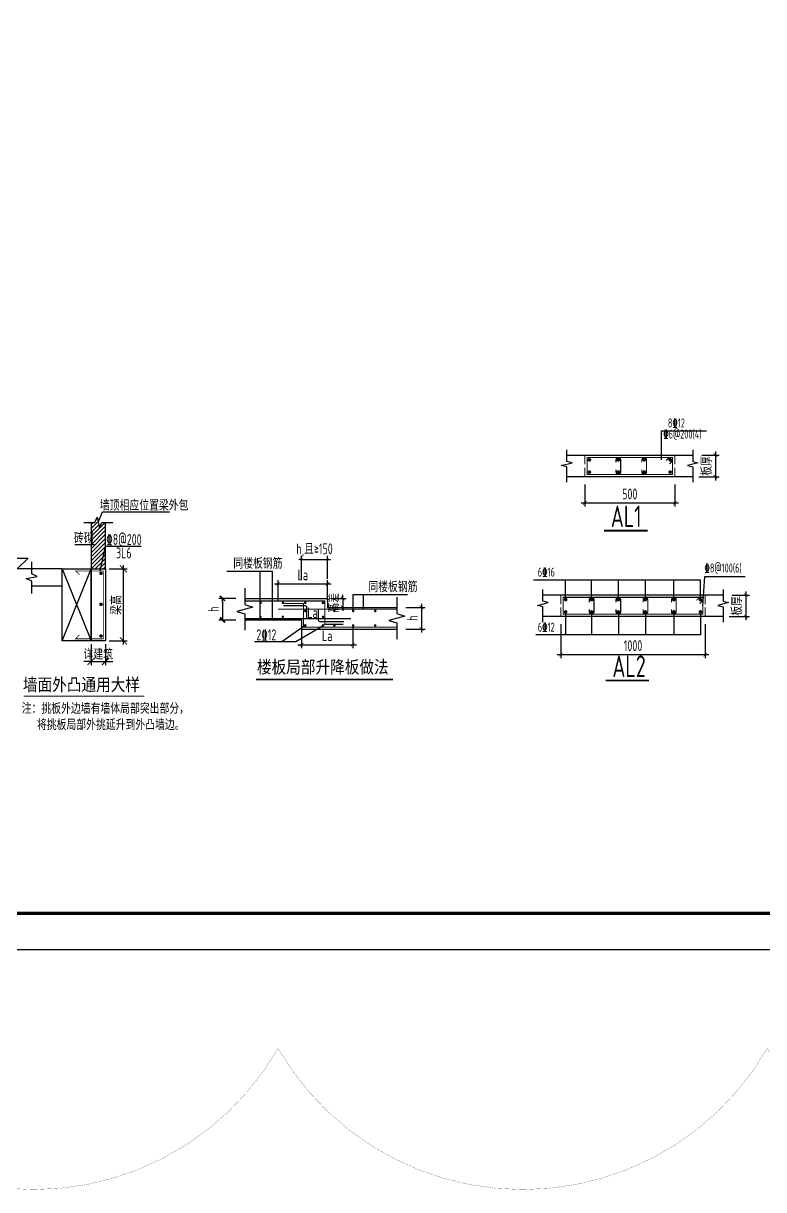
# Model space of a CAD drawing. Extents: x -461650 to 361314, y 245336 to 769729.
# Drawn here: x 17077 to 37611, y 600974 to 633338 of the extents above; entities that cross this region are included whole.
import ezdxf
from ezdxf.enums import TextEntityAlignment as Align

# ---------------------------------------------------------------- set-up
doc = ezdxf.new("R2010")
doc.units = 0
doc.header["$LTSCALE"] = 1000
doc.linetypes.add('DASH', pattern=[0.35, 0.25, -0.1])
doc.layers.get('0').update_dxf_attribs({"linetype": 'CONTINUOUS'})
doc.layers.get('DEFPOINTS').update_dxf_attribs({"linetype": 'CONTINUOUS'})
for name, color, linetype in [('-TK', 7, 'CONTINUOUS'), ('AXIS', 3, 'CONTINUOUS'), ('BEAM_DE', 7, 'CONTINUOUS'), ('NUM', 7, 'CONTINUOUS'), ('REIN', 6, 'CONTINUOUS'), ('S-DETLCW-LINE1-pdx', 7, 'CONTINUOUS'), ('S-DETLCW-TEXT', 7, 'CONTINUOUS'), ('S-DETLS-HATCH', 251, 'CONTINUOUS'), ('S-DETLS-TEXT', 7, 'CONTINUOUS'), ('S-X详图实线', 4, 'CONTINUOUS'), ('S-X详图标注', 3, 'CONTINUOUS'), ('S-X详图钢筋', 6, 'CONTINUOUS'), ('TEXT', 2, 'CONTINUOUS'), ('THIN', 7, 'CONTINUOUS'), ('大样详图_文字', 60, 'CONTINUOUS'), ('水平筋标注', 7, 'CONTINUOUS')]:
    doc.layers.add(name, color=color, linetype=linetype)
doc.layers.add('S-REIN', color=12, linetype='CONTINUOUS', lineweight=50)
doc.layers.add('S-Thin-D', color=7, linetype='DASH', lineweight=18)
doc.styles.add('BW_Rein', font='Tssdeng.shx', dxfattribs={"width": 0.7, "bigfont": 'hztxt.shx'})
doc.styles.add('hzst', font='', dxfattribs={"width": 0.7})
doc.styles.add('TSSD_DIMENSION', font='Tssdeng.shx', dxfattribs={"width": 0.7, "bigfont": 'tssdchn.shx'})
doc.styles.add('TSSD_Norm', font='Tssdeng.shx', dxfattribs={"bigfont": 'tssdchn.shx'})
doc.styles.add('TSSD_REIN', font='tssdeng.shx', dxfattribs={"width": 0.7, "height": 300, "bigfont": 'tssdchn.shx'})
doc.styles.get('hzst').set_extended_font_data('SimSun')
doc.dimstyles.new('25-100', dxfattribs={"dimscale": 100, "dimtxt": 3, "dimasz": 2, "dimexe": 1, "dimexo": 1, "dimgap": 0.5, "dimtad": 1, "dimdec": 0, "dimlfac": 0.25, "dimdsep": 46, "dimtxsty": 'TSSD_REIN', "dimblk1": 'ARCHTICK', "dimblk2": 'ARCHTICK', "dimsah": 1, "dimcen": 2.5, "dimdle": 1, "dimclrd": 256, "dimclre": 256, "dimclrt": 7, "dimadec": 0, "dimazin": 0, "dimtfac": 1, "dimtdec": 0, "dimtix": 1, "dimtmove": 2, "dimatfit": 3, "dimldrblk": 'ARCHTICK', "dimfxl": 0, "dimtolj": 1, "dimtzin": 0, "dimlwd": -1, "dimlwe": -1, "dimarcsym": 0})
doc.dimstyles.new('TSSD_100_100$0', dxfattribs={"dimtxt": 300, "dimasz": 80, "dimexe": 100, "dimexo": 250, "dimgap": 100, "dimtad": 1, "dimdec": 0, "dimzin": 0, "dimdsep": 46, "dimtxsty": 'TSSD_DIMENSION', "dimblk": 'ARCHTICK', "dimcen": 0, "dimdle": 100, "dimclrd": 3, "dimclre": 3, "dimclrt": 7, "dimadec": 0, "dimazin": 0, "dimtfac": 1, "dimtdec": 0, "dimtix": 1, "dimtmove": 2, "dimatfit": 3, "dimldrblk": 'ARCHTICK', "dimfxl": 0, "dimtolj": 1, "dimtzin": 0, "dimarcsym": 0})
doc.dimstyles.new('TSSD_20_100', dxfattribs={"dimtxt": 300, "dimasz": 100, "dimexe": 100, "dimexo": 250, "dimgap": 100, "dimtad": 1, "dimdec": 0, "dimlfac": 0.2, "dimzin": 0, "dimdsep": 46, "dimtxsty": 'TSSD_DIMENSION', "dimblk": 'ARCHTICK', "dimcen": 0, "dimdle": 100, "dimclrt": 7, "dimadec": 0, "dimazin": 0, "dimtfac": 1, "dimtdec": 0, "dimtix": 1, "dimtmove": 2, "dimatfit": 3, "dimldrblk": 'ARCHTICK', "dimfxl": 0, "dimtolj": 1, "dimtzin": 0, "dimarcsym": 0})
doc.dimstyles.new('TSSD_25_100', dxfattribs={"dimtxt": 300, "dimasz": 100, "dimexe": 100, "dimexo": 250, "dimgap": 100, "dimtad": 1, "dimdec": 0, "dimlfac": 0.25, "dimzin": 0, "dimdsep": 46, "dimtxsty": 'TSSD_DIMENSION', "dimblk": 'ARCHTICK', "dimcen": 0, "dimdle": 100, "dimclrt": 7, "dimadec": 0, "dimazin": 0, "dimtfac": 1, "dimtdec": 0, "dimtix": 1, "dimtmove": 2, "dimatfit": 3, "dimldrblk": 'ARCHTICK', "dimfxl": 0, "dimtolj": 1, "dimtzin": 0, "dimarcsym": 0})

# ---------------------------------------------------------------- blocks, each defined once
blk = doc.blocks.new('_ArchTick')
at = {"color": 0, "linetype": 'ByBlock', "const_width": 0.15}
blk.add_lwpolyline([(-0.5, -0.5), (0.5, 0.5)], dxfattribs=at)
blk = doc.blocks.new('*D102')
at = {"layer": 'DEFPOINTS', "color": 0}
for p in [(15039, 226788), (15039, 226538), (15580, 226538)]:
    blk.add_point(p, dxfattribs=at)
at = {"layer": 'S-X详图标注', "color": 0, "lineweight": -2}
for p, q in [((15580, 226788), (15580, 226888)), ((15289, 226788), (15680, 226788)), ((15580, 226788), (15580, 226538)), ((15289, 226538), (15680, 226538)), ((15580, 226538), (15580, 226438))]:
    blk.add_line(p, q, dxfattribs=at)
at = {"layer": 'S-X详图标注', "color": 0, "lineweight": -2, "xscale": 100, "yscale": 100, "zscale": 100}
for p, rotation in [((15580, 226788), 270), ((15580, 226538), 90)]:
    blk.add_blockref('_ArchTick', p, dxfattribs=dict(at, rotation=rotation))
at = {"layer": 'S-X详图标注', "color": 7, "insert": (15330, 226663), "char_height": 300, "attachment_point": 5, "rotation": 90, "style": 'TSSD_DIMENSION'}
blk.add_mtext('\\A1;高差', dxfattribs=at)
blk = doc.blocks.new('ArchTick')
at = {"color": 0, "linetype": 'ByBlock', "lineweight": -2, "const_width": 0.075}
blk.add_lwpolyline([(-0.25, -0.25), (0.25, 0.25)], dxfattribs=at)
blk = doc.blocks.new('_tsdbk')
blk.add_line((-1, 0), (0, 0))
at = {"const_width": 0.5}
blk.add_lwpolyline([(-0.7, -0.7), (0.7, 0.7)], dxfattribs=at)
blk = doc.blocks.new('*D103')
at = {"layer": 'DEFPOINTS', "color": 0}
for p in [(12868, 226788), (12244, 226188), (12868, 226188)]:
    blk.add_point(p, dxfattribs=at)
at = {"layer": 'S-X详图标注', "color": 0, "lineweight": -2}
for p, q in [((12618, 226788), (12144, 226788)), ((12244, 226688), (12244, 226288)), ((12618, 226188), (12144, 226188))]:
    blk.add_line(p, q, dxfattribs=at)
at = {"layer": 'S-X详图标注', "color": 0, "lineweight": -2, "xscale": 100, "yscale": 100, "zscale": 100}
for p, rotation in [((12244, 226788), 90), ((12244, 226188), 270)]:
    blk.add_blockref('_tsdbk', p, dxfattribs=dict(at, rotation=rotation))
at = {"layer": 'S-X详图标注', "color": 7, "insert": (11994, 226488), "char_height": 300, "attachment_point": 5, "rotation": 90, "style": 'TSSD_DIMENSION'}
blk.add_mtext('\\A1;h', dxfattribs=at)
blk = doc.blocks.new('*D104')
at = {"layer": 'DEFPOINTS', "color": 0}
for p in [(17083, 226538), (17083, 225938), (17763, 225938)]:
    blk.add_point(p, dxfattribs=at)
at = {"layer": 'S-X详图标注', "color": 0, "lineweight": -2}
for p, q in [((17763, 226638), (17763, 225838)), ((17333, 226538), (17863, 226538)), ((17333, 225938), (17863, 225938))]:
    blk.add_line(p, q, dxfattribs=at)
at = {"layer": 'S-X详图标注', "color": 0, "lineweight": -2, "xscale": 100, "yscale": 100, "zscale": 100}
for p, rotation in [((17763, 226538), 90), ((17763, 225938), 270)]:
    blk.add_blockref('_ArchTick', p, dxfattribs=dict(at, rotation=rotation))
at = {"layer": 'S-X详图标注', "color": 7, "insert": (17513, 226238), "char_height": 300, "attachment_point": 5, "rotation": 90, "style": 'TSSD_DIMENSION'}
blk.add_mtext('\\A1;h', dxfattribs=at)
blk = doc.blocks.new('*D105')
at = {"layer": 'DEFPOINTS', "color": 0}
for p in [(15159, 227867), (14439, 227080), (15159, 227080)]:
    blk.add_point(p, dxfattribs=at)
at = {"layer": 'S-X详图标注', "color": 3, "lineweight": -2}
for p, q in [((14439, 227867), (14359, 227867)), ((14439, 227330), (14439, 227967)), ((14439, 227867), (15159, 227867)), ((15159, 227330), (15159, 227967)), ((15159, 227867), (15239, 227867))]:
    blk.add_line(p, q, dxfattribs=at)
at = {"layer": 'S-X详图标注', "color": 3, "lineweight": -2, "xscale": 80, "yscale": 80, "zscale": 80}
blk.add_blockref('_ArchTick', (14439, 227867), dxfattribs=at)
at = {"layer": 'S-X详图标注', "color": 3, "lineweight": -2, "xscale": 80, "yscale": 80, "zscale": 80, "rotation": 180}
blk.add_blockref('_ArchTick', (15159, 227867), dxfattribs=at)
at = {"layer": 'S-X详图标注', "color": 7, "insert": (14799, 228128), "char_height": 300, "attachment_point": 5, "style": 'TSSD_DIMENSION'}
blk.add_mtext('\\A1;h,且≥150', dxfattribs=at)
blk = doc.blocks.new('*D106')
at = {"layer": 'DEFPOINTS', "color": 0}
for p in [(15159, 227192), (13789, 226489), (15159, 226489)]:
    blk.add_point(p, dxfattribs=at)
at = {"layer": 'S-X详图标注', "color": 0, "lineweight": -2}
for p, q in [((13789, 226739), (13789, 227292)), ((15159, 226739), (15159, 227292)), ((13689, 227192), (15259, 227192))]:
    blk.add_line(p, q, dxfattribs=at)
at = {"layer": 'S-X详图标注', "color": 0, "lineweight": -2, "xscale": 100, "yscale": 100, "zscale": 100, "rotation": 180}
blk.add_blockref('_ArchTick', (13789, 227192), dxfattribs=at)
at = {"layer": 'S-X详图标注', "color": 0, "lineweight": -2, "xscale": 100, "yscale": 100, "zscale": 100}
blk.add_blockref('_ArchTick', (15159, 227192), dxfattribs=at)
at = {"layer": 'S-X详图标注', "color": 7, "insert": (14474, 227442), "char_height": 300, "attachment_point": 5, "style": 'TSSD_DIMENSION'}
blk.add_mtext('\\A1;La', dxfattribs=at)
blk = doc.blocks.new('*D107')
at = {"layer": 'DEFPOINTS', "color": 0}
for p in [(15861, 226306), (14439, 226188), (15861, 225502)]:
    blk.add_point(p, dxfattribs=at)
at = {"layer": 'S-X详图标注', "color": 0, "lineweight": -2}
for p, q in [((14439, 225938), (14439, 225402)), ((15861, 226056), (15861, 225402)), ((14339, 225502), (15961, 225502))]:
    blk.add_line(p, q, dxfattribs=at)
at = {"layer": 'S-X详图标注', "color": 0, "lineweight": -2, "xscale": 100, "yscale": 100, "zscale": 100, "rotation": 180}
blk.add_blockref('_ArchTick', (14439, 225502), dxfattribs=at)
at = {"layer": 'S-X详图标注', "color": 0, "lineweight": -2, "xscale": 100, "yscale": 100, "zscale": 100}
blk.add_blockref('_ArchTick', (15861, 225502), dxfattribs=at)
at = {"layer": 'S-X详图标注', "color": 7, "insert": (15150, 225752), "char_height": 300, "attachment_point": 5, "style": 'TSSD_DIMENSION'}
blk.add_mtext('\\A1;La', dxfattribs=at)
blk = doc.blocks.new('*D109')
at = {"layer": 'DEFPOINTS', "color": 0}
for p in [(30394, 226071), (30794, 226071), (30794, 225492)]:
    blk.add_point(p, dxfattribs=at)
at = {"layer": 'S-X详图标注'}
for p, q in [((30394, 225971), (30394, 225392)), ((30794, 225971), (30794, 225392)), ((30394, 225492), (30194, 225492)), ((30394, 225492), (30794, 225492)), ((30794, 225492), (30994, 225492))]:
    blk.add_line(p, q, dxfattribs=at)
at = {"layer": 'S-X详图标注', "xscale": 200, "yscale": 200, "zscale": 200}
blk.add_blockref('_ArchTick', (30394, 225492), dxfattribs=at)
at = {"layer": 'S-X详图标注', "xscale": 200, "yscale": 200, "zscale": 200, "rotation": 180}
blk.add_blockref('_ArchTick', (30794, 225492), dxfattribs=at)
at = {"layer": 'S-X详图标注', "color": 7, "insert": (30594, 225692), "char_height": 300, "attachment_point": 5, "style": 'TSSD_REIN'}
blk.add_mtext('\\A1;详建筑', dxfattribs=at)
blk = doc.blocks.new('*D110')
at = {"layer": 'DEFPOINTS', "color": 0}
for p in [(30794, 228060), (31291, 228060), (30794, 226060)]:
    blk.add_point(p, dxfattribs=at)
at = {"layer": 'S-X详图标注'}
for p, q in [((30894, 228060), (31391, 228060)), ((31291, 225960), (31291, 228160)), ((30894, 226060), (31391, 226060))]:
    blk.add_line(p, q, dxfattribs=at)
at = {"layer": 'S-X详图标注', "xscale": 200, "yscale": 200, "zscale": 200}
for p, rotation in [((31291, 228060), 90), ((31291, 226060), 270)]:
    blk.add_blockref('_ArchTick', p, dxfattribs=dict(at, rotation=rotation))
at = {"layer": 'S-X详图标注', "color": 7, "insert": (31091, 227060), "char_height": 300, "attachment_point": 5, "rotation": 90, "style": 'TSSD_REIN'}
blk.add_mtext('\\A1;梁高', dxfattribs=at)
blk = doc.blocks.new('*D2996')
at = {"layer": 'AXIS', "color": 0, "lineweight": -2}
for p, q in [((36274, 621456), (36274, 620656)), ((35898, 621356), (36374, 621356)), ((35817, 620756), (36374, 620756))]:
    blk.add_line(p, q, dxfattribs=at)
at = {"layer": 'DEFPOINTS', "color": 0}
for p in [(35648, 621356), (35567, 620756), (36274, 620756)]:
    blk.add_point(p, dxfattribs=at)
at = {"layer": 'AXIS', "color": 0, "lineweight": -2, "xscale": 100, "yscale": 100, "zscale": 100}
for p, rotation in [((36274, 621356), 90), ((36274, 620756), 270)]:
    blk.add_blockref('_ArchTick', p, dxfattribs=dict(at, rotation=rotation))
at = {"layer": 'AXIS', "color": 7, "insert": (36024, 621056), "char_height": 300, "attachment_point": 5, "rotation": 90, "style": 'TSSD_DIMENSION'}
blk.add_mtext('\\A1;板厚', dxfattribs=at)
blk = doc.blocks.new('*D2997')
at = {"layer": 'AXIS', "color": 0, "lineweight": -2}
for p, q in [((32648, 620546), (32648, 619930)), ((35148, 620546), (35148, 619930)), ((32548, 620030), (35248, 620030))]:
    blk.add_line(p, q, dxfattribs=at)
at = {"layer": 'DEFPOINTS', "color": 0}
for p in [(32648, 620796), (35148, 620796), (35148, 620030)]:
    blk.add_point(p, dxfattribs=at)
at = {"layer": 'AXIS', "color": 0, "lineweight": -2, "xscale": 100, "yscale": 100, "zscale": 100, "rotation": 180}
blk.add_blockref('_ArchTick', (32648, 620030), dxfattribs=at)
at = {"layer": 'AXIS', "color": 0, "lineweight": -2, "xscale": 100, "yscale": 100, "zscale": 100}
blk.add_blockref('_ArchTick', (35148, 620030), dxfattribs=at)
at = {"layer": 'AXIS', "color": 7, "insert": (33898, 620280), "char_height": 300, "attachment_point": 5, "style": 'TSSD_DIMENSION'}
blk.add_mtext('\\A1;500', dxfattribs=at)
blk = doc.blocks.new('*D2998')
at = {"layer": 'AXIS', "color": 0, "lineweight": -2}
for p, q in [((37114, 617575), (37114, 616775)), ((36738, 617475), (37214, 617475)), ((36656, 616875), (37214, 616875))]:
    blk.add_line(p, q, dxfattribs=at)
at = {"layer": 'DEFPOINTS', "color": 0}
for p in [(36488, 617475), (36406, 616875), (37114, 616875)]:
    blk.add_point(p, dxfattribs=at)
at = {"layer": 'AXIS', "color": 0, "lineweight": -2, "xscale": 100, "yscale": 100, "zscale": 100}
for p, rotation in [((37114, 617475), 90), ((37114, 616875), 270)]:
    blk.add_blockref('_ArchTick', p, dxfattribs=dict(at, rotation=rotation))
at = {"layer": 'AXIS', "color": 7, "insert": (36864, 617175), "char_height": 300, "attachment_point": 5, "rotation": 90, "style": 'TSSD_DIMENSION'}
blk.add_mtext('\\A1;板厚', dxfattribs=at)
blk = doc.blocks.new('*D2999')
at = {"layer": 'AXIS', "color": 0, "lineweight": -2}
for p, q in [((31988, 616665), (31988, 615721)), ((35988, 616665), (35988, 615721)), ((31888, 615821), (36088, 615821))]:
    blk.add_line(p, q, dxfattribs=at)
at = {"layer": 'DEFPOINTS', "color": 0}
for p in [(31988, 616915), (35988, 616915), (35988, 615821)]:
    blk.add_point(p, dxfattribs=at)
at = {"layer": 'AXIS', "color": 0, "lineweight": -2, "xscale": 100, "yscale": 100, "zscale": 100, "rotation": 180}
blk.add_blockref('_ArchTick', (31988, 615821), dxfattribs=at)
at = {"layer": 'AXIS', "color": 0, "lineweight": -2, "xscale": 100, "yscale": 100, "zscale": 100}
blk.add_blockref('_ArchTick', (35988, 615821), dxfattribs=at)
at = {"layer": 'AXIS', "color": 7, "insert": (33988, 616071), "char_height": 300, "attachment_point": 5, "style": 'TSSD_DIMENSION'}
blk.add_mtext('\\A1;1000', dxfattribs=at)
blk = doc.blocks.new('A1')
blk.add_lwpolyline([(0, 59400), (0, 0), (84100, 0), (84100, 59400)], close=True)
at = {"const_width": 100}
blk.add_lwpolyline([(2500, 58400), (2500, 1000), (83100, 1000), (83100, 58400)], close=True, dxfattribs=at)
blk = doc.blocks.new('20210306.16463091')
at = {"layer": 'S-DETLS-TEXT', "const_width": 50}
blk.add_lwpolyline([(1330.2, 0), (5133.9, 0)], dxfattribs=at)
at = {"layer": 'S-X详图实线', "linetype": 'ByBlock'}
for points in [[(1023.9, 2251.8), (3314.8, 2251.8), (3314.8, 2001.8), (5238.7, 2001.8)], [(1023.9, 1651.8), (2594.8, 1651.8), (2594.8, 1401.8), (5238.7, 1401.8)]]:
    blk.add_lwpolyline(points, dxfattribs=at)
at = {"layer": 'S-X详图标注', "linetype": 'ByBlock'}
for points in [[(1786.5, 1689.3), (1786.5, 2997.1), (520.6, 2997.1)], [(1442.5, 1753.1), (1442.5, 2997.1), (676.7, 2997.1)], [(4027.7, 1919.3), (4027.7, 2357.9), (5495.2, 2357.9)], [(4310.8, 1952.4), (4310.8, 2357.9), (5529.3, 2357.9)], [(3208.2, 1502.9), (2435.2, 1044.4), (1285.7, 1044.4)], [(2696.3, 1501.8), (2050.4, 1044.4)]]:
    blk.add_lwpolyline(points, dxfattribs=at)
at = {"layer": 'S-X详图标注'}
for points in [[(2094.8, 2053), (2684.6, 2053, -0.4142136), (2734.6, 2003), (2734.6, 1689.3)], [(3059.9, 1964.4), (3059.9, 1656.2, 0.4142136), (3109.9, 1606.2), (3763.5, 1606.2)]]:
    blk.add_lwpolyline(points, format="xyb", dxfattribs=at)
at = {"layer": 'S-X详图钢筋', "linetype": 'ByBlock', "const_width": 30}
for points in [[(1023.9, 2178.2), (3241, 2178.2), (3241, 1531.8), (3756, 1531.8)], [(1944.7, 1952.4), (5238.7, 1952.4)], [(5238.7, 1451), (2646.3, 1451), (2646.3, 2110.6), (2118.4, 2110.6)], [(1023.9, 1689.3), (3962.9, 1689.3)]]:
    blk.add_lwpolyline(points, dxfattribs=at)
at = {"layer": 'S-X详图钢筋', "const_width": 35}
for points in [[(1441.9, 2125.6, 1), (1476.9, 2125.6, 1)], [(2062.1, 2127.5, 1), (2097.1, 2127.5, 1)], [(2679.7, 2127.5, 1), (2714.7, 2127.5, 1)], [(3171.7, 2126, 1), (3206.7, 2126, 1)], [(1435.6, 1739.2, 1), (1470.6, 1739.2, 1)], [(2055.9, 1741.1, 1), (2090.9, 1741.1, 1)], [(2680.4, 1901.9, 1), (2715.4, 1901.9, 1)], [(3173.8, 1739.3, 1), (3208.8, 1739.3, 1)], [(3488, 1901.8, 1), (3523, 1901.8, 1)], [(4010.2, 1901.8, 1), (4045.2, 1901.8, 1)], [(4621.3, 1901.8, 1), (4656.3, 1901.8, 1)], [(2680.7, 1501.8, 1), (2715.7, 1501.8, 1)], [(3173.2, 1502.9, 1), (3208.2, 1502.9, 1)], [(3488.2, 1500.8, 1), (3523.2, 1500.8, 1)], [(4010.4, 1500.8, 1), (4045.4, 1500.8, 1)], [(4621.5, 1500.8, 1), (4656.5, 1500.8, 1)]]:
    blk.add_lwpolyline(points, format="xyb", close=True, dxfattribs=at)
at = {"layer": 'THIN'}
for points in [[(1023.9, 2531.8), (1023.9, 2081.8), (1243.9, 2011.8), (803.9, 1891.8), (1023.9, 1821.8), (1023.9, 1371.8)], [(5238.7, 2281.8), (5238.7, 1831.8), (5458.7, 1761.8), (5018.7, 1641.8), (5238.7, 1571.8), (5238.7, 1121.8)]]:
    blk.add_lwpolyline(points, dxfattribs=at)
at = {"layer": 'S-DETLCW-TEXT', "style": 'hzst', "width": 0.85}
blk.add_text('楼板局部升降板做法', height=350, dxfattribs=at).set_placement((1357.9, 173.9))
at = {"layer": 'S-X详图标注', "color": 7, "insert": (2898.8, 1855.6), "char_height": 300, "attachment_point": 5, "style": 'TSSD_REIN'}
blk.add_mtext('\\A1;La', dxfattribs=at)
at = {"layer": 'TEXT', "style": 'TSSD_REIN', "width": 0.7}
for s, p in [('同楼板钢筋', (700.4, 3072.4)), ('同楼板钢筋', (4446.4, 2423.2)), ('2%%13212', (1341.1, 1090.9))]:
    blk.add_text(s, height=300, dxfattribs=at).set_placement(p)
at = {"layer": 'S-X详图标注'}
dim = blk.add_linear_dim(base=(3314.8, 3330), p1=(2594.8, 2543.3), p2=(3314.8, 2543.3), text='h,且≥150', dimstyle='TSSD_100_100$0', dxfattribs=at)
dim.commit()
dim.dimension.update_dxf_attribs({"geometry": '*D105', "text_midpoint": (2954.8, 3591.5), "insert": (-11844.2, -224536.6)})
for base, p1, p2, override, picture, middle in [((3314.8, 2655.7), (1944.7, 1952.4), (3314.8, 1952.4), {"dimasz": 100, "dimblk1": 'ArchTick', "dimblk2": 'ArchTick', "dimclrd": 0, "dimclre": 0}, '*D106', (2629.7, 2905.7)), ((4016.4, 965.4), (2594.8, 1651.8), (4016.4, 1769), {"dimtxt": 300, "dimasz": 100, "dimblk1": 'ArchTick', "dimblk2": 'ArchTick', "dimclrd": 0, "dimclre": 0}, '*D107', (3305.6, 1215.4))]:
    dim = blk.add_linear_dim(base=base, p1=p1, p2=p2, text='La', dimstyle='TSSD_100_100$0', override=override, dxfattribs=at)
    dim.commit()
    dim.dimension.update_dxf_attribs({"geometry": picture, "text_midpoint": middle, "insert": (-11844.2, -224536.6)})
dim = blk.add_linear_dim(base=(400, 1651.8), p1=(1023.9, 2251.8), p2=(1023.9, 1651.8), angle=90, text='h', dimstyle='TSSD_20_100', dxfattribs=at)
dim.commit()
dim.dimension.update_dxf_attribs({"geometry": '*D103', "text_midpoint": (150, 1951.8), "insert": (-11844.2, -224536.6)})
for base, p1, p2, text, picture, middle in [((3735.8, 2001.8), (3194.8, 2251.8), (3194.8, 2001.8), '高差', '*D102', (3485.8, 2126.8)), ((5919.1, 1401.8), (5238.7, 2001.8), (5238.7, 1401.8), 'h', '*D104', (5669.1, 1701.8))]:
    dim = blk.add_linear_dim(base=base, p1=p1, p2=p2, angle=90, text=text, dimstyle='TSSD_100_100$0', override={"dimtxt": 300, "dimasz": 100, "dimblk1": 'ArchTick', "dimblk2": 'ArchTick', "dimclrd": 0, "dimclre": 0}, dxfattribs=at)
    dim.commit()
    dim.dimension.update_dxf_attribs({"geometry": picture, "text_midpoint": middle, "insert": (-11844.2, -224536.6)})
blk = doc.blocks.new('20210306.16465652')
at = {"layer": 'S-DETLS-HATCH'}
h = blk.add_hatch(dxfattribs=at)
h.set_pattern_fill('ANSI31', color=256, scale=25)
h.set_pattern_definition([(45, (-250051.66, 573697.02), (-56.126601, 56.126601), [])])
h.paths.add_polyline_path([(3315.4, 5761.9), (3215.4, 5761.9), (3145.4, 5611.9), (3085.4, 5911.9), (3015.4, 5761.9), (2915.4, 5761.9), (2915.4, 4472.4), (3315.4, 4472.4)])
at = {"layer": 'S-DETLCW-LINE1-pdx'}
for points in [[(2715.4, 5761.9), (3015.4, 5761.9), (3085.4, 5911.9), (3145.4, 5611.9), (3215.4, 5761.9), (3515.4, 5761.9)], [(1268.2, 3792.4), (1268.2, 4132.4), (1118.2, 4202.4), (1418.2, 4262.4), (1268.2, 4332.4), (1268.2, 4672.4)]]:
    blk.add_lwpolyline(points, dxfattribs=at)
at = {"layer": 'S-DETLCW-TEXT', "const_width": 30}
blk.add_lwpolyline([(4388.8, 937.6), (1041.9, 937.6)], dxfattribs=at)
at = {"layer": 'S-DETLS-TEXT'}
blk.add_line((3009.8, 5139.7), (2467.6, 5139.7), dxfattribs=at)
for points in [[(3115.4, 5761.9), (3233, 6051.8), (5095.2, 6051.8)], [(3165.2, 4412.4), (3315.4, 5101.5), (4302.7, 5101.5)]]:
    blk.add_lwpolyline(points, dxfattribs=at)
at = {"layer": 'S-X详图实线'}
for p, q in [((2115.4, 4472.4), (1268.2, 4472.4)), ((2115.4, 4472.4), (2915.4, 2472.4)), ((2115.4, 2472.4), (2915.4, 4472.4)), ((2115.4, 3992.4), (1268.2, 3992.4))]:
    blk.add_line(p, q, dxfattribs=at)
blk.add_lwpolyline([(2915.4, 5761.9), (2915.4, 4472.4), (3315.4, 4472.4), (3315.4, 5761.9)], dxfattribs=at)
for points in [[(2115.4, 4472.4), (2915.4, 4472.4), (2915.4, 2472.4), (2115.4, 2472.4)], [(2915.4, 4472.4), (3315.4, 4472.4), (3315.4, 2472.4), (2915.4, 2472.4)]]:
    blk.add_lwpolyline(points, close=True, dxfattribs=at)
at = {"layer": 'S-X详图标注'}
blk.add_line((1268.2, 4472.4), (468.4, 4472.4), dxfattribs=at)
blk.add_lwpolyline([(0, 4772.4), (1168.3, 4772.4), (868.3, 4472.4), (568.3, 4772.4)], dxfattribs=at)
at = {"layer": 'S-X详图钢筋', "const_width": 20}
blk.add_lwpolyline([(2592.4, 4306.3), (2486.4, 4412.4), (3255.4, 4412.4), (3255.4, 2532.4), (2486.4, 2532.4), (2592.4, 2638.4)], dxfattribs=at)
at = {"layer": 'S-X详图钢筋', "const_width": 50}
for points in [[(3168.1, 4350.3, 1), (3218.1, 4350.3, 1)], [(3168.1, 3488.9, 1), (3218.1, 3488.9, 1)], [(3168.1, 2609.8, 1), (3218.1, 2609.8, 1)]]:
    blk.add_lwpolyline(points, format="xyb", close=True, dxfattribs=at)
at = {"layer": 'S-DETLCW-TEXT', "style": 'hzst', "width": 0.85}
blk.add_text('墙面外凸通用大样', height=350, dxfattribs=at).set_placement((1025.4, 1088.1))
at = {"layer": 'S-DETLS-TEXT', "width": 0.7}
for s, style, p in [('墙顶相应位置梁外包', 'BW_Rein', (3158.9, 6088.4)), ('砖砌', 'BW_Rein', (2442.3, 5176.3)), ('%%1328@200', 'BW_Rein', (3336.9, 5138.1)), ('3L6', 'BW_Rein', (3608.6, 4766)), ('注：挑板外边墙有墙体局部突出部分，', 'TSSD_REIN', (991.5, 450)), ('将挑板局部外挑延升到外凸墙边。', 'TSSD_REIN', (1414.1, 0))]:
    blk.add_text(s, height=300, dxfattribs=dict(at, style=style)).set_placement(p)
at = {"layer": 'S-DETLS-TEXT', "style": 'TSSD_REIN', "width": 0.75}
blk.add_text('H', height=300, dxfattribs=at).set_placement((181.3, 4832.5), align=Align.BOTTOM_RIGHT)
at = {"layer": 'S-X详图标注'}
for p1, p2, distance, text, picture, middle in [((3315.4, 2472.4), (3315.4, 4472.4), -496.7, '梁高', '*D110', (3612.1, 3472.4)), ((2915.4, 2483.6), (3315.4, 2483.6), -579.2, '详建筑', '*D109', (3115.4, 2104.4))]:
    dim = blk.add_aligned_dim(p1=p1, p2=p2, distance=distance, text=text, dimstyle='25-100', dxfattribs=at)
    dim.commit()
    dim.dimension.update_dxf_attribs({"geometry": picture, "text_midpoint": middle, "insert": (-27478.5, -223587.5)})

msp = doc.modelspace()

# ---------------------------------------------------------------- linework, layer by layer
at = {"layer": 'BEAM_DE'}
for p, q in [((32148.03, 621356.23), (35648.03, 621356.23)), ((32648.03, 620756.23), (32148.03, 620756.23)), ((35148.03, 620756.23), (32648.03, 620756.23)), ((35648.03, 620756.23), (35148.03, 620756.23)), ((31487.53, 617475.49), (36487.53, 617475.49)), ((31987.53, 616875.49), (31487.53, 616875.49)), ((35987.53, 616875.49), (31987.53, 616875.49)), ((36487.53, 616875.49), (35987.53, 616875.49))]:
    msp.add_line(p, q, dxfattribs=at)
at = {"layer": 'REIN', "const_width": 30}
for points in [[(33516.03, 620956.23), (33516.03, 620886.23, 1), (33646.03, 620886.23), (33646.03, 621226.23, 1), (33516.03, 621226.23), (33516.03, 621156.23)], [(34233.03, 620956.23), (34233.03, 620886.23, 1), (34363.03, 620886.23), (34363.03, 621226.23, 1), (34233.03, 621226.23), (34233.03, 621156.23)], [(32775.53, 617075.49), (32775.53, 617005.49, 1), (32905.53, 617005.49), (32905.53, 617345.49, 1), (32775.53, 617345.49), (32775.53, 617275.49)], [(33516.03, 617075.49), (33516.03, 617005.49, 1), (33646.03, 617005.49), (33646.03, 617345.49, 1), (33516.03, 617345.49), (33516.03, 617275.49)], [(34265.53, 617075.49), (34265.53, 617005.49, 1), (34395.53, 617005.49), (34395.53, 617345.49, 1), (34265.53, 617345.49), (34265.53, 617275.49)], [(35055.7, 617075.49), (35055.7, 617005.49, 1), (35185.7, 617005.49), (35185.7, 617345.49, 1), (35055.7, 617345.49), (35055.7, 617275.49)]]:
    msp.add_lwpolyline(points, format="xyb", dxfattribs=at)
at = {"layer": 'S-REIN', "const_width": 30}
for points in [[(35083.03, 621291.23), (35083.03, 620821.23), (32713.03, 620821.23), (32713.03, 621291.23), (35083.03, 621291.23)], [(34906.25, 621206.38), (34991.1, 621291.23)], [(35083.03, 621199.31), (34998.17, 621114.46)], [(35922.53, 617410.49), (35922.53, 616940.49), (32052.53, 616940.49), (32052.53, 617410.49), (35922.53, 617410.49)], [(35745.75, 617325.63), (35830.61, 617410.49)], [(35922.53, 617318.56), (35837.68, 617233.71)]]:
    msp.add_lwpolyline(points, dxfattribs=at)
at = {"layer": 'S-REIN', "const_width": 50}
for points in [[(32753.03, 621226.23, 1), (32803.03, 621226.23, 1)], [(33556.03, 621226.23, 1), (33606.03, 621226.23, 1)], [(34273.03, 621226.23, 1), (34323.03, 621226.23, 1)], [(34993.03, 621226.23, 1), (35043.03, 621226.23, 1)], [(32753.03, 620886.23, 1), (32803.03, 620886.23, 1)], [(33556.03, 620886.23, 1), (33606.03, 620886.23, 1)], [(34273.03, 620886.23, 1), (34323.03, 620886.23, 1)], [(34993.03, 620886.23, 1), (35043.03, 620886.23, 1)], [(32092.53, 617345.49, 1), (32142.53, 617345.49, 1)], [(32815.53, 617345.49, 1), (32865.53, 617345.49, 1)], [(33556.03, 617345.49, 1), (33606.03, 617345.49, 1)], [(34305.53, 617345.49, 1), (34355.53, 617345.49, 1)], [(35095.7, 617345.49, 1), (35145.7, 617345.49, 1)], [(35832.53, 617345.49, 1), (35882.53, 617345.49, 1)], [(32092.53, 617005.49, 1), (32142.53, 617005.49, 1)], [(32815.53, 617005.49, 1), (32865.53, 617005.49, 1)], [(33556.03, 617005.49, 1), (33606.03, 617005.49, 1)], [(34305.53, 617005.49, 1), (34355.53, 617005.49, 1)], [(35095.7, 617005.49, 1), (35145.7, 617005.49, 1)], [(35832.53, 617005.49, 1), (35882.53, 617005.49, 1)]]:
    msp.add_lwpolyline(points, format="xyb", close=True, dxfattribs=at)
at = {"layer": 'S-Thin-D'}
for p, q in [((32648.03, 620756.23), (32648.03, 621356.23)), ((35148.03, 620756.23), (35148.03, 621356.23)), ((31987.53, 616875.49), (31987.53, 617475.49)), ((35987.53, 616875.49), (35987.53, 617475.49))]:
    msp.add_line(p, q, dxfattribs=at)
at = {"layer": 'TEXT', "const_width": 50}
for points in [[(33184.18, 619261.73), (34389.58, 619261.73)], [(33228.27, 615102.77), (34433.67, 615102.77)]]:
    msp.add_lwpolyline(points, dxfattribs=at)
at = {"layer": 'THIN'}
for points in [[(32148.03, 620606.23), (32148.03, 621031.23), (31998.03, 621068.73), (32298.03, 621143.73), (32148.03, 621181.23), (32148.03, 621506.23)], [(35648.03, 621506.23), (35648.03, 621181.23), (35798.03, 621143.73), (35498.03, 621068.73), (35648.03, 621031.23), (35648.03, 620606.23)], [(31487.53, 616725.49), (31487.53, 617150.49), (31337.53, 617187.99), (31637.53, 617262.99), (31487.53, 617300.49), (31487.53, 617625.49)], [(36487.53, 617625.49), (36487.53, 617300.49), (36637.53, 617262.99), (36337.53, 617187.99), (36487.53, 617150.49), (36487.53, 616725.49)]]:
    msp.add_lwpolyline(points, dxfattribs=at)
at = {"layer": '大样详图_文字'}
for p, q in [((34775.23, 622026.23), (36021.23, 622026.23)), ((34775.23, 621226.23), (34775.23, 622026.23)), ((35857.53, 617890.71), (31226.64, 617890.71)), ((32117.53, 617345.49), (32117.53, 617890.71)), ((32840.53, 617345.49), (32840.53, 617890.71)), ((33581.03, 617345.49), (33581.03, 617890.71)), ((34330.53, 617345.49), (34330.53, 617890.71)), ((35120.7, 617345.49), (35120.7, 617890.71)), ((35857.53, 617345.49), (35857.53, 617890.71)), ((35922.53, 617175.49), (35980.64, 617988.71)), ((35980.64, 617988.71), (37096.14, 617988.71)), ((32117.53, 617005.49), (32117.53, 616369.71)), ((32840.53, 617005.49), (32840.53, 616369.71)), ((33581.03, 617005.49), (33581.03, 616369.71)), ((34330.53, 617005.49), (34330.53, 616369.71)), ((35120.7, 617005.49), (35120.7, 616369.71)), ((35857.53, 617005.49), (35857.53, 616369.71)), ((35857.53, 616369.71), (31293.64, 616369.71))]:
    msp.add_line(p, q, dxfattribs=at)
at = {"layer": '水平筋标注', "const_width": 5}
msp.add_lwpolyline([(-30123.8, 672727.03, -0.57735027), (-16556.96, 672727.03, -0.57735027), (-2990.13, 672727.03, -0.57735027), (10576.7, 672727.03, -0.57735027), (24143.53, 672727.03, -0.57735027), (37710.36, 672727.03, -0.57735027), (51277.19, 672727.03, -0.57735027), (51277.19, 659160.2, -0.57735027), (51277.19, 645593.37, -0.57735027), (51277.19, 632026.54, -0.57735027), (51277.19, 618459.71, -0.57735027), (51277.19, 604892.87, -0.57735027), (37710.36, 604892.87, -0.57735027), (24143.53, 604892.87, -0.57735027), (10576.7, 604892.87, -0.57735027), (-2990.13, 604892.87, -0.57735027), (-16556.96, 604892.87, -0.57735027), (-30123.8, 604892.87, -0.57735027), (-30123.8, 618459.71, -0.57735027), (-30123.8, 632026.54, -0.57735027), (-30123.8, 645593.37, -0.57735027), (-30123.8, 659160.2, -0.57735027), (-30123.8, 672727.03, -0.57735027), (-30123.8, 672727.03, -0.57735027)], format="xyb", dxfattribs=at)

# ---------------------------------------------------------------- block references
at = {"layer": '-TK'}
msp.add_blockref('A1', (-27258.09, 607642.09), dxfattribs=at)
at = {"layer": 'S-X详图标注'}
for name, p in [('20210306.16465652', (16040, 613727.02)), ('20210306.16463091', (22198.98, 615129.97))]:
    msp.add_blockref(name, p, dxfattribs=at)

# ---------------------------------------------------------------- texts
at = {"layer": 'NUM', "style": 'TSSD_Norm', "width": 0.7}
for s, p in [('AL1', (33372.21, 619357.57)), ('AL2', (33416.3, 615198.61))]:
    msp.add_text(s, height=600, dxfattribs=at).set_placement(p)
at = {"layer": '大样详图_文字', "style": 'TSSD_REIN', "width": 0.7}
for s, p in [('8\x8412', (34953.62, 622049.49)), ('%%1326@200(4)', (34826.37, 621740.71)), ('6%%13216', (31345.59, 617910.58)), ('%%1328@100(6)', (35969.87, 618024.2))]:
    msp.add_text(s, height=250, dxfattribs=at).set_placement(p, align=Align.BOTTOM_LEFT)
at = {"layer": '大样详图_文字', "color": 1, "style": 'TSSD_REIN', "width": 0.7}
msp.add_text('6%%13212', height=250, dxfattribs=at).set_placement((31345.59, 616383.08), align=Align.BOTTOM_LEFT)

# ---------------------------------------------------------------- dimensions: what is measured, and where the dimension line sits
at = {"layer": 'AXIS'}
for base, p1, p2, picture, middle in [((36274.07, 620756.23), (35648.03, 621356.23), (35566.85, 620756.23), '*D2996', (36024.07, 621056.23)), ((37113.57, 616875.49), (36487.53, 617475.49), (36406.35, 616875.49), '*D2998', (36863.57, 617175.49))]:
    dim = msp.add_linear_dim(base=base, p1=p1, p2=p2, angle=90, text='板厚', dimstyle='TSSD_25_100', dxfattribs=at)
    dim.commit()
    dim.dimension.update_dxf_attribs({"geometry": picture, "text_midpoint": middle})
dim = msp.add_linear_dim(base=(35148.03, 620030.47), p1=(32648.03, 620795.98), p2=(35148.03, 620795.98), text='500', dimstyle='TSSD_25_100', dxfattribs=at)
dim.commit()
dim.dimension.update_dxf_attribs({"geometry": '*D2997', "text_midpoint": (33898.03, 620280.47)})
dim = msp.add_linear_dim(base=(35987.53, 615821.23), p1=(31987.53, 616915.23), p2=(35987.53, 616915.23), dimstyle='TSSD_25_100', dxfattribs=at)
dim.commit()
dim.dimension.update_dxf_attribs({"geometry": '*D2999', "text_midpoint": (33987.53, 616071.23)})

doc.saveas('drawing.dxf')
